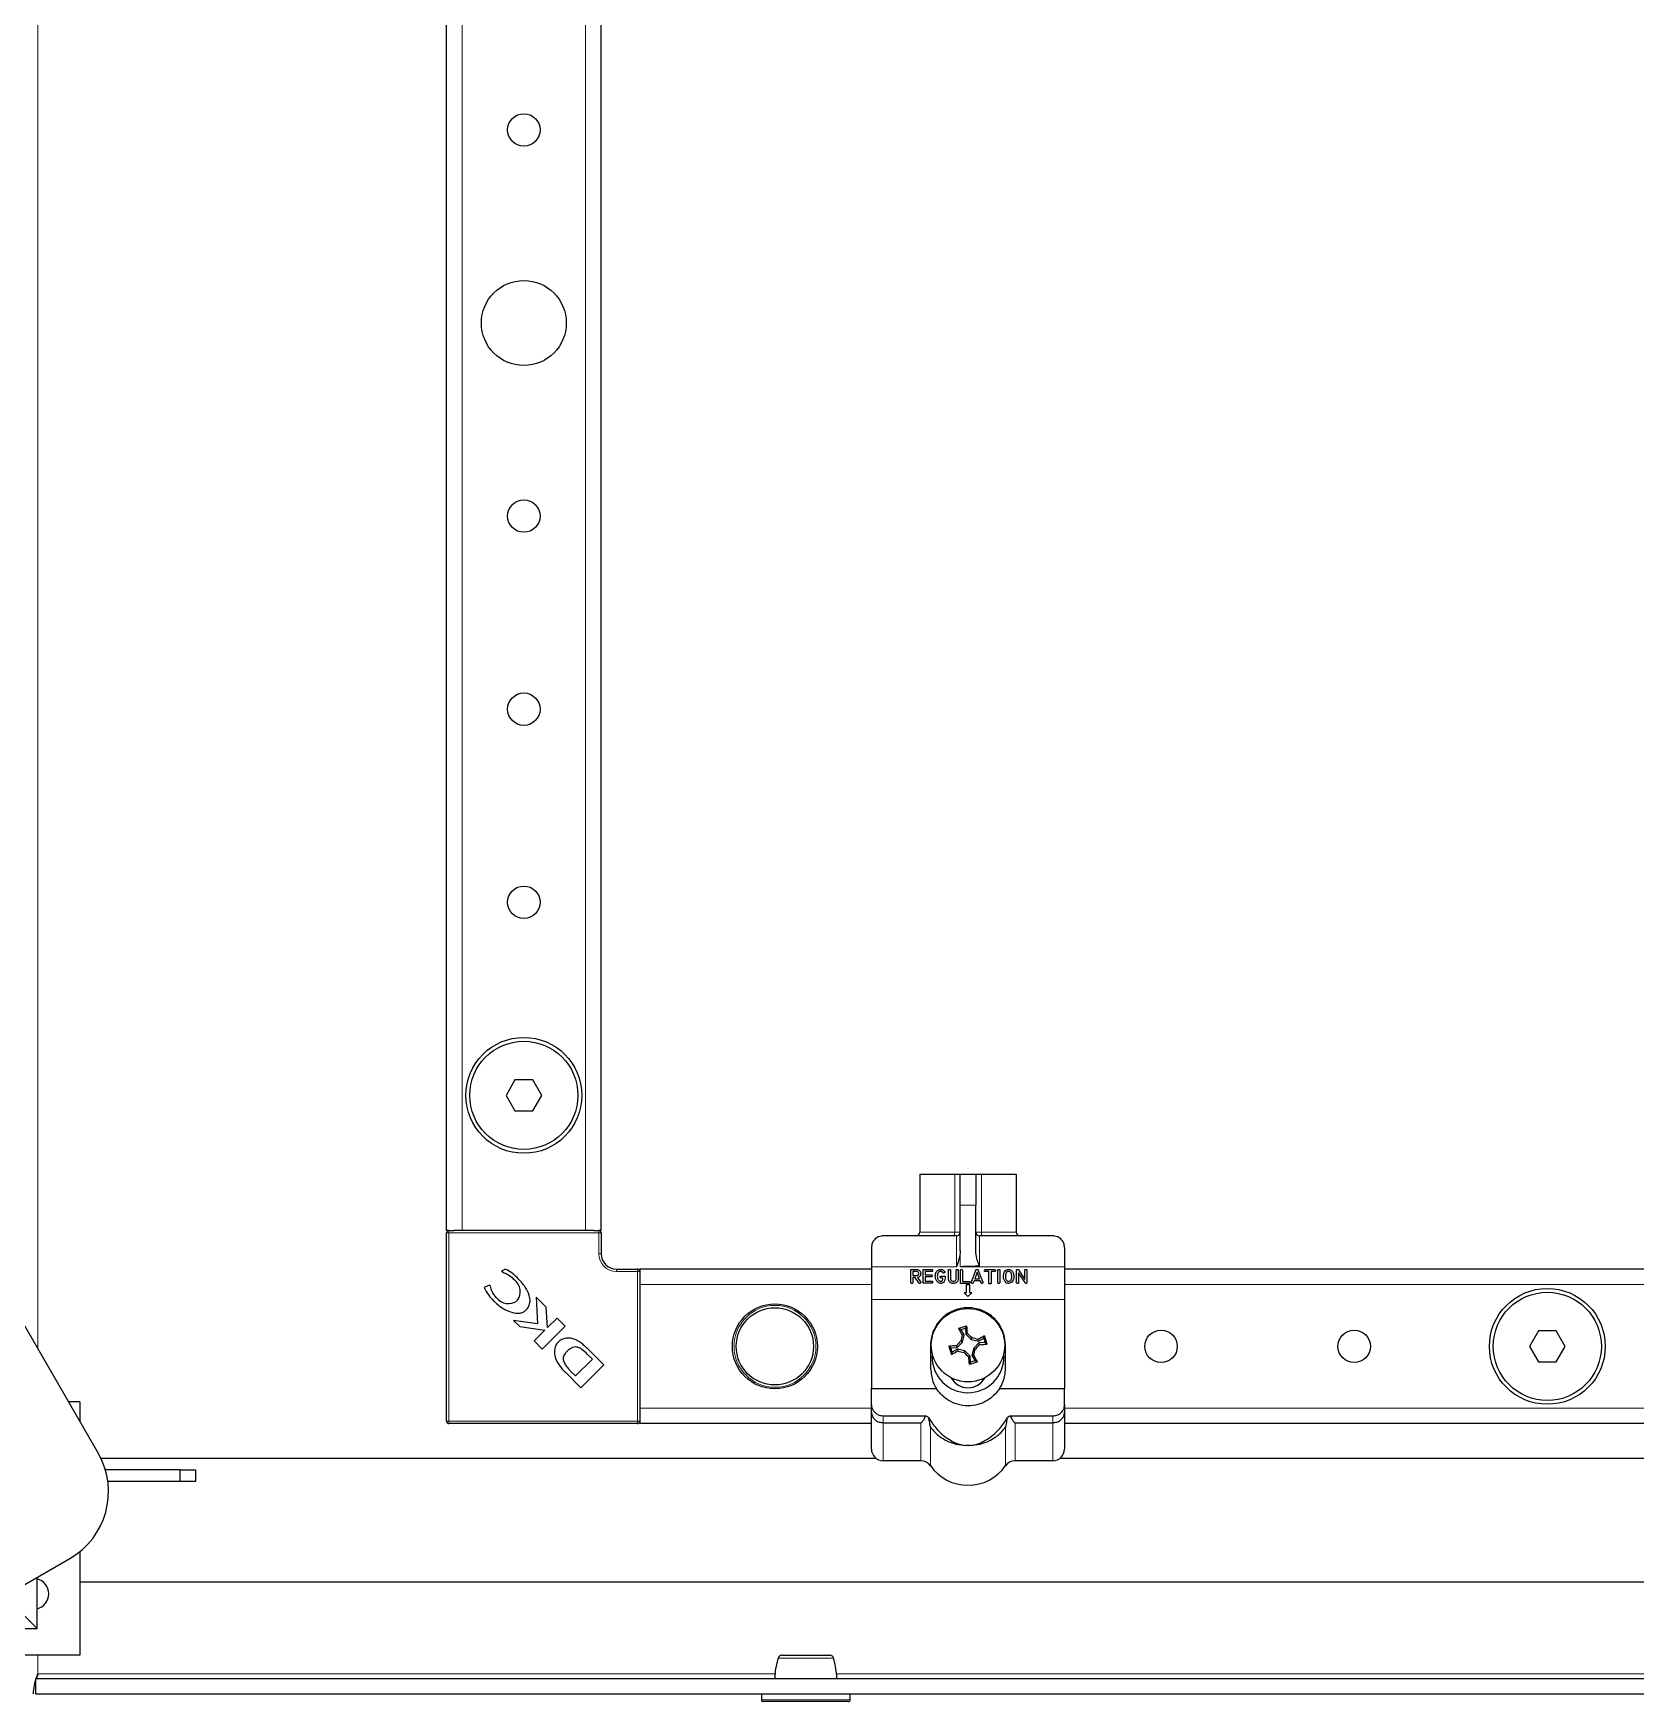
# Model space of a CAD drawing. Header units: millimetres. Extents: x -1085 to 3058, y -2404 to 1219.
# Drawn here: x -340.1 to -132.7, y -1553.3 to -1337.3 of the extents above; entities that cross this region are included whole.
import ezdxf

# ---------------------------------------------------------------- set-up
doc = ezdxf.new("R2010")
doc.units = ezdxf.units.MM

msp = doc.modelspace()

# ---------------------------------------------------------------- linework, layer by layer
at = {"color": 8, "linetype": 'Continuous', "lineweight": 18}
for p, q in [((-339.49, -1507.64), (-339.49, 558.01)), ((-284.59, -1492.32), (-284.59, 542.68)), ((-268.59, -1492.32), (-268.59, 542.68)), ((-220.81, -1492.52), (-220.81, -1485.02)), ((-217.36, -1485.02), (-217.36, -1492.52)), ((-218.09, -1489.02), (-220.09, -1489.02)), ((-286.29, -1492.32), (-286.29, -1492.62)), ((-266.89, -1492.32), (-266.89, -1492.62)), ((-225.34, -1492.52), (-220.81, -1492.52)), ((-220.81, -1492.52), (-220.09, -1492.52)), ((-218.09, -1492.52), (-217.36, -1492.52)), ((-217.36, -1492.52), (-212.84, -1492.52)), ((-286.59, -1492.62), (-286.29, -1492.62)), ((-286.29, -1492.62), (-286.29, -1517.02)), ((-266.89, -1492.62), (-286.29, -1492.62)), ((-266.89, -1495.32), (-266.89, -1492.62)), ((-266.89, -1492.62), (-266.59, -1492.62)), ((-220.59, -1497.02), (-220.59, -1493.02)), ((-217.59, -1493.02), (-217.59, -1496.95)), ((-266.59, -1495.32), (-266.89, -1495.32)), ((-220.09, -1497.02), (-220.09, -1494.96)), ((-264.59, -1497.32), (-264.59, -1497.62)), ((-261.89, -1497.62), (-264.59, -1497.62)), ((-261.89, -1497.32), (-261.89, -1497.62)), ((-261.89, -1517.02), (-261.89, -1497.62)), ((-261.89, -1497.62), (-261.59, -1497.62)), ((-220.59, -1497.02), (-231.59, -1497.02)), ((-206.59, -1497.02), (-220.09, -1497.02)), ((-231.59, -1499.32), (-261.59, -1499.32)), ((-26.59, -1499.32), (-206.59, -1499.32)), ((-206.59, -1501.27), (-231.59, -1501.27)), ((-231.59, -1515.32), (-261.59, -1515.32)), ((-230.09, -1516.31), (-230.09, -1517.2)), ((-208.09, -1517.2), (-208.09, -1516.31)), ((-26.59, -1515.32), (-206.59, -1515.32)), ((-286.29, -1517.02), (-286.59, -1517.02)), ((-286.29, -1517.02), (-261.89, -1517.02)), ((-286.29, -1517.02), (-286.29, -1517.32)), ((-261.89, -1517.02), (-261.89, -1517.32)), ((-261.89, -1517.02), (-261.59, -1517.02)), ((-230.09, -1517.2), (-230.09, -1522.12)), ((-225.18, -1522.12), (-225.18, -1517.2)), ((-223.94, -1517.8), (-223.94, -1522.77)), ((-214.23, -1522.77), (-214.23, -1517.8)), ((-213, -1517.2), (-213, -1522.12)), ((-208.09, -1522.12), (-208.09, -1517.2)), ((-339.49, -1549.72), (-339.49, -1547.32)), ((-244.06, -1549.72), (-339.49, -1549.72)), ((-53.06, -1549.72), (-236.11, -1549.72)), ((-245.84, -1553.07), (-243.23, -1553.07)), ((-243.23, -1553.07), (-234.34, -1553.07))]:
    msp.add_line(p, q, dxfattribs=at)
at = {"color": 7, "linetype": 'Continuous', "lineweight": 25}
for p, q in [((-286.59, -1492.32), (-286.59, 542.68)), ((-266.59, -1492.32), (-266.59, 542.68)), ((-277.74, -1472.82), (-278.89, -1474.82)), ((-275.43, -1472.82), (-277.74, -1472.82)), ((-274.28, -1474.82), (-275.43, -1472.82)), ((-278.89, -1474.82), (-277.74, -1476.82)), ((-275.43, -1476.82), (-274.28, -1474.82)), ((-277.74, -1476.82), (-275.43, -1476.82)), ((-225.34, -1485.02), (-225.34, -1492.52)), ((-225.34, -1485.02), (-220.81, -1485.02)), ((-220.81, -1485.02), (-220.09, -1485.02)), ((-220.09, -1485.02), (-218.09, -1485.02)), ((-220.09, -1489.02), (-220.09, -1485.02)), ((-218.09, -1485.02), (-218.09, -1489.02)), ((-218.09, -1485.02), (-217.36, -1485.02)), ((-217.36, -1485.02), (-212.84, -1485.02)), ((-212.84, -1485.02), (-212.84, -1492.52)), ((-331.62, -1521.26), (-349.46, -1490.37)), ((-220.09, -1494.96), (-220.09, -1489.02)), ((-218.09, -1494.96), (-218.09, -1489.02)), ((-286.29, -1492.32), (-286.59, -1492.32)), ((-286.29, -1492.32), (-285.64, -1492.32)), ((-284.59, -1492.32), (-285.64, -1492.32)), ((-268.59, -1492.32), (-284.59, -1492.32)), ((-267.53, -1492.32), (-268.59, -1492.32)), ((-267.53, -1492.32), (-266.89, -1492.32)), ((-266.59, -1492.32), (-266.89, -1492.32)), ((-286.59, -1517.02), (-286.59, -1492.62)), ((-266.59, -1492.62), (-266.59, -1495.32)), ((-231.59, -1494.52), (-231.59, -1497.02)), ((-220.59, -1493.02), (-230.09, -1493.02)), ((-208.09, -1493.02), (-217.59, -1493.02)), ((-206.59, -1494.52), (-206.59, -1497.02)), ((-278.96, -1497.32), (-279.47, -1497.57)), ((-279.47, -1497.57), (-279.36, -1497.68)), ((-264.59, -1497.32), (-261.89, -1497.32)), ((-231.59, -1497.32), (-261.59, -1497.32)), ((-261.59, -1497.32), (-261.59, -1497.62)), ((-261.59, -1497.62), (-261.59, -1498.26)), ((-261.59, -1498.26), (-261.59, -1499.32)), ((-231.59, -1497.02), (-231.59, -1501.27)), ((-226.49, -1497.37), (-225.74, -1497.37)), ((-226.49, -1499.03), (-226.49, -1497.37)), ((-225.73, -1497.63), (-226.23, -1497.63)), ((-226.23, -1497.63), (-226.23, -1498.14)), ((-226.23, -1498.14), (-225.64, -1498.14)), ((-225.94, -1498.4), (-226.23, -1498.4)), ((-226.23, -1498.4), (-226.23, -1499.03)), ((-225.45, -1499.11), (-225.94, -1498.4)), ((-225.63, -1498.4), (-225.23, -1498.97)), ((-224.89, -1499.14), (-224.89, -1497.37)), ((-224.89, -1497.37), (-223.82, -1497.37)), ((-223.82, -1497.63), (-224.62, -1497.63)), ((-224.62, -1497.63), (-224.62, -1498.04)), ((-224.62, -1498.04), (-223.88, -1498.04)), ((-223.88, -1498.31), (-224.62, -1498.31)), ((-224.62, -1498.31), (-224.62, -1498.88)), ((-224.62, -1498.88), (-223.82, -1498.88)), ((-222.55, -1498.21), (-222.06, -1498.21)), ((-222.35, -1498.47), (-222.55, -1498.47)), ((-222.06, -1498.21), (-222.06, -1498.51)), ((-221.63, -1498.56), (-221.63, -1497.48)), ((-221.36, -1497.48), (-221.36, -1498.56)), ((-220.62, -1498.54), (-220.62, -1497.48)), ((-220.36, -1497.48), (-220.36, -1498.54)), ((-220.07, -1499.17), (-220.07, -1497.51)), ((-219.8, -1497.51), (-219.8, -1498.9)), ((-219.8, -1498.9), (-219.01, -1498.9)), ((-218.65, -1498.99), (-218.07, -1497.46)), ((-218.31, -1498.83), (-218.4, -1499.08)), ((-217.5, -1498.83), (-218.31, -1498.83)), ((-217.91, -1497.7), (-218.22, -1498.57)), ((-218.22, -1498.57), (-217.59, -1498.57)), ((-217.59, -1498.57), (-217.91, -1497.7)), ((-217.75, -1497.48), (-217.16, -1498.99)), ((-217.4, -1499.07), (-217.5, -1498.83)), ((-216.82, -1497.37), (-215.7, -1497.37)), ((-216.4, -1497.63), (-216.82, -1497.63)), ((-216.4, -1499.1), (-216.4, -1497.63)), ((-215.7, -1497.63), (-216.09, -1497.63)), ((-216.09, -1497.63), (-216.09, -1499.1)), ((-215.23, -1499.03), (-215.23, -1497.5)), ((-214.96, -1497.5), (-214.96, -1499.03)), ((-212.81, -1499.03), (-212.81, -1497.47)), ((-211.7, -1499.06), (-212.54, -1497.79)), ((-212.54, -1497.79), (-212.54, -1499.03)), ((-212.53, -1497.43), (-211.73, -1498.66)), ((-211.73, -1498.66), (-211.73, -1497.48)), ((-211.46, -1497.48), (-211.46, -1499.04)), ((-206.59, -1497.02), (-206.59, -1501.27)), ((-26.59, -1497.32), (-206.59, -1497.32)), ((-281.04, -1499.38), (-281.73, -1499.71)), ((-280.9, -1499.52), (-281.04, -1499.38)), ((-275, -1500.95), (-274.82, -1504.42)), ((-273.71, -1502.23), (-275, -1500.95)), ((-261.59, -1499.32), (-261.59, -1515.32)), ((-223.82, -1499.14), (-224.89, -1499.14)), ((-219, -1499.17), (-220.07, -1499.17)), ((-219.59, -1500.37), (-219.09, -1500.87)), ((-219.34, -1500.37), (-219.59, -1500.37)), ((-218.84, -1499.37), (-219.34, -1499.37)), ((-219.34, -1499.37), (-219.34, -1500.37)), ((-219.09, -1500.87), (-218.59, -1500.37)), ((-218.84, -1500.37), (-218.84, -1499.37)), ((-218.59, -1500.37), (-218.84, -1500.37)), ((-273.54, -1504.89), (-273.71, -1502.23)), ((-231.59, -1501.27), (-231.59, -1512.77)), ((-206.59, -1501.27), (-206.59, -1512.77)), ((-277.92, -1503.95), (-277.12, -1504.74)), ((-274.82, -1504.42), (-277.92, -1503.95)), ((-277.12, -1504.74), (-273.85, -1505.23)), ((-273.85, -1505.23), (-275.24, -1506.62)), ((-274.2, -1507.67), (-271.24, -1504.71)), ((-272.29, -1503.65), (-273.54, -1504.89)), ((-271.24, -1504.71), (-272.29, -1503.65)), ((-219.99, -1505.13), (-220.3, -1505.01)), ((-219.99, -1505.13), (-219.41, -1504.96)), ((-219.59, -1505.82), (-219.99, -1505.13)), ((-219.41, -1504.96), (-219.22, -1504.7)), ((-219.41, -1504.96), (-219.38, -1505.76)), ((-145.24, -1505.32), (-146.39, -1507.32)), ((-142.93, -1505.32), (-145.24, -1505.32)), ((-141.78, -1507.32), (-142.93, -1505.32)), ((-275.24, -1506.62), (-274.2, -1507.67)), ((-223.94, -1507.17), (-223.94, -1510.17)), ((-221.29, -1507.5), (-221.55, -1507.31)), ((-221.29, -1507.5), (-220.49, -1507.46)), ((-221.12, -1508.08), (-221.29, -1507.5)), ((-220.43, -1507.67), (-221.12, -1508.08)), ((-220.49, -1507.46), (-220.59, -1507.24)), ((-220.49, -1507.46), (-219.82, -1506.76)), ((-220.43, -1507.67), (-220.4, -1507.92)), ((-219.49, -1507.9), (-220.43, -1507.67)), ((-219.82, -1506.76), (-220.03, -1506.65)), ((-219.59, -1505.82), (-219.83, -1505.86)), ((-219.82, -1506.76), (-219.59, -1505.82)), ((-219.38, -1505.76), (-219.16, -1505.66)), ((-219.38, -1505.76), (-218.68, -1506.43)), ((-218.68, -1506.43), (-218.57, -1506.22)), ((-218.68, -1506.43), (-217.74, -1506.66)), ((-218.35, -1507.57), (-218.58, -1508.51)), ((-217.68, -1506.87), (-218.35, -1507.57)), ((-218.35, -1507.57), (-218.14, -1507.69)), ((-217.74, -1506.66), (-217.77, -1506.42)), ((-217.74, -1506.66), (-217.05, -1506.26)), ((-216.88, -1506.84), (-217.68, -1506.87)), ((-217.68, -1506.87), (-217.58, -1507.09)), ((-217.05, -1506.26), (-216.93, -1505.96)), ((-217.05, -1506.26), (-216.88, -1506.84)), ((-216.88, -1506.84), (-216.62, -1507.03)), ((-214.24, -1510.17), (-214.24, -1507.17)), ((-146.39, -1507.32), (-145.24, -1509.32)), ((-142.93, -1509.32), (-141.78, -1507.32)), ((-269.89, -1511.15), (-267.71, -1508.97)), ((-269.19, -1512.67), (-266.23, -1509.71)), ((-267.71, -1508.97), (-268.39, -1508.31)), ((-268.12, -1507.82), (-268.14, -1507.8)), ((-266.23, -1509.71), (-268.12, -1507.82)), ((-223.74, -1508.67), (-223.94, -1508.67)), ((-221.12, -1508.08), (-221.24, -1508.38)), ((-219.49, -1507.9), (-219.61, -1508.12)), ((-218.79, -1508.58), (-219.49, -1507.9)), ((-218.79, -1508.58), (-219.01, -1508.68)), ((-218.76, -1509.37), (-218.95, -1509.64)), ((-218.76, -1509.37), (-218.79, -1508.58)), ((-218.18, -1509.2), (-218.76, -1509.37)), ((-218.58, -1508.51), (-218.34, -1508.48)), ((-218.58, -1508.51), (-218.18, -1509.2)), ((-218.18, -1509.2), (-217.87, -1509.32)), ((-214.24, -1508.67), (-214.44, -1508.67)), ((-145.24, -1509.32), (-142.93, -1509.32)), ((-271.18, -1510.68), (-269.19, -1512.67)), ((-270.64, -1510.43), (-269.89, -1511.15)), ((-231.59, -1514.91), (-231.59, -1512.77)), ((-231.59, -1512.77), (-223.18, -1512.77)), ((-214.99, -1512.77), (-206.59, -1512.77)), ((-206.59, -1514.91), (-206.59, -1512.77)), ((-334.09, -1514.52), (-335.52, -1514.52)), ((-334.09, -1514.52), (-334.09, -1517)), ((-261.59, -1515.32), (-261.59, -1516.37)), ((-231.59, -1515.82), (-231.59, -1514.91)), ((-231.59, -1520.62), (-231.59, -1515.82)), ((-230.09, -1516.31), (-224.57, -1516.31)), ((-213.6, -1516.31), (-208.09, -1516.31)), ((-206.59, -1514.91), (-206.59, -1515.82)), ((-206.59, -1515.82), (-206.59, -1520.62)), ((-261.89, -1517.32), (-286.29, -1517.32)), ((-261.59, -1516.37), (-261.59, -1517.02)), ((-261.59, -1517.02), (-261.59, -1517.32)), ((-231.59, -1517.32), (-261.59, -1517.32)), ((-230.09, -1517.2), (-225.18, -1517.2)), ((-213, -1517.2), (-208.09, -1517.2)), ((-26.59, -1517.32), (-206.59, -1517.32)), ((-230.99, -1521.82), (-331.34, -1521.82)), ((-225.18, -1522.12), (-230.09, -1522.12)), ((-208.09, -1522.12), (-213, -1522.12)), ((-1.09, -1521.82), (-207.19, -1521.82)), ((-321.09, -1523.32), (-330.76, -1523.32)), ((-321.09, -1524.82), (-330.45, -1524.82)), ((-321.09, -1524.82), (-321.09, -1523.32)), ((-321.09, -1523.32), (-319.09, -1523.32)), ((-319.09, -1524.82), (-321.09, -1524.82)), ((-319.09, -1523.32), (-319.09, -1524.82)), ((-342.31, -1538.79), (-335.36, -1534.78)), ((-334.09, -1533.9), (-334.09, -1547.32)), ((-339.59, -1537.42), (-339.59, -1537.22)), ((-339.59, -1541.29), (-339.59, -1537.42)), ((-334.09, -1537.82), (-1.09, -1537.82)), ((-342.08, -1541.36), (-339.59, -1543.86)), ((-339.59, -1543.86), (-339.59, -1541.29)), ((-348.59, -1543.86), (-339.59, -1543.86)), ((-334.09, -1547.32), (-354.09, -1547.32)), ((-339.79, -1550.32), (-339.79, -1552.32)), ((-339.79, -1550.32), (50.61, -1550.32)), ((-339.7, -1550.32), (-339.49, -1549.72)), ((-339.79, -1552.32), (50.61, -1552.32)), ((-245.84, -1552.32), (-245.84, -1553.07)), ((-234.34, -1553.07), (-234.34, -1552.32)), ((-243.09, -1553.32), (-245.59, -1553.32)), ((-234.59, -1553.32), (-243.09, -1553.32))]:
    msp.add_line(p, q, dxfattribs=at)
at = {"color": 8, "linetype": 'Continuous', "lineweight": 18, "flags": 128}
for points in [[(-220.81, -1492.52), (-220.81, -1492.62), (-220.82, -1492.71), (-220.83, -1492.8), (-220.85, -1492.87), (-220.87, -1492.93), (-220.89, -1492.98), (-220.92, -1493.01), (-220.95, -1493.02)], [(-217.22, -1493.02), (-217.25, -1493.01), (-217.28, -1492.98), (-217.3, -1492.93), (-217.32, -1492.87), (-217.34, -1492.8), (-217.35, -1492.71), (-217.36, -1492.62), (-217.36, -1492.52)]]:
    msp.add_lwpolyline(points, dxfattribs=at)
at = {"color": 7, "linetype": 'Continuous', "lineweight": 25}
for centre, radius in [((-276.59, -1349.82), 2.1), ((-276.59, -1374.82), 5.5), ((-276.59, -1399.82), 2.1), ((-276.59, -1424.82), 2.1), ((-276.59, -1449.82), 2.1), ((-276.59, -1474.82), 7.5), ((-276.59, -1474.82), 7), ((-144.09, -1507.32), 7.5), ((-144.09, -1507.32), 7), ((-244.09, -1507.32), 5.5), ((-244.09, -1507.32), 5), ((-219.09, -1507.17), 4.75), ((-194.09, -1507.32), 2.1), ((-169.09, -1507.32), 2.1)]:
    msp.add_circle(centre, radius, dxfattribs=at)
at = {"color": 8, "linetype": 'Continuous', "lineweight": 18}
msp.add_circle((-244.08, -1507.32), 5.3, dxfattribs=at)
at = {"color": 7, "linetype": 'Continuous', "lineweight": 25}
for centre, radius, start, end in [((-286.29, -1492.62), 0.3, 90, 180), ((-266.89, -1492.62), 0.3, 0, 90), ((-225.84, -1492.52), 0.5, 270, 0), ((-220.59, -1492.52), 0.5, 270, 0), ((-217.59, -1492.52), 0.5, 180, 270), ((-212.34, -1492.52), 0.5, 180, 270), ((-264.59, -1495.32), 2, 180, 270), ((-278.99, -1500.24), 1.94, 323.3097, 52.3464), ((-261.89, -1497.62), 0.3, 0, 90), ((-278.59, -1499.81), 1.97, 218.454, 305.887), ((-198.79, -1576.73), 74.88, 105.834, 106.6907), ((-159.53, -1472.23), 69.05, 208.3479, 209.1477), ((-288.09, -1509.73), 69.05, 3.3769, 4.1768), ((-216.53, -1576.17), 69.05, 93.3769, 94.1768), ((-149.52, -1486.88), 74.88, 195.834, 196.6907), ((-165.22, -1558.72), 75.61, 136.4711, 137.0889), ((-146.65, -1524.87), 75.61, 165.4358, 166.0536), ((-270.64, -1561.04), 75.61, 46.4711, 47.0889), ((-236.79, -1579.6), 75.61, 75.4358, 76.0536), ((-272.96, -1455.61), 75.61, 316.4711, 317.0889), ((-184.15, -1566.72), 69.05, 118.3479, 119.1477), ((-221.65, -1438.17), 69.05, 273.3769, 274.1768), ((-288.65, -1527.46), 74.88, 15.834, 16.6907), ((-267.98, -1507.02), 4.87, 200.3445, 228.7777), ((-219.09, -1508.67), 4.65, 180, 0), ((-254.03, -1447.61), 69.05, 298.3479, 299.1477), ((-201.38, -1434.74), 75.61, 255.4358, 256.0536), ((-167.53, -1453.3), 75.61, 226.4711, 227.0889), ((-150.09, -1504.61), 69.05, 183.3769, 184.1768), ((-239.38, -1437.6), 74.88, 285.834, 286.6907), ((-291.52, -1489.47), 75.61, 345.4358, 346.0536), ((-278.64, -1542.11), 69.05, 28.3479, 29.1477), ((-266.16, -1506.24), 6.12, 216.9888, 223.0744), ((-219.09, -1510.17), 2.5, 209.1764, 330.8236), ((-286.29, -1517.02), 0.3, 180, 270), ((-261.89, -1517.02), 0.3, 270, 0), ((-230.09, -1520.62), 1.5, 180, 270), ((-208.09, -1520.62), 1.5, 270, 0), ((-340.36, -1526.12), 10, 300, 29.0469), ((-225.18, -1523.62), 1.5, 34.5604, 90), ((-219.09, -1519.42), 5.89, 214.5604, 325.4396), ((-213, -1523.62), 1.5, 90, 145.4396), ((-340.09, -1539.36), 2, 284.4775, 75.5225), ((-243.2, -1547.82), 0.5, 89.9637, 164.834), ((-236.97, -1547.82), 0.5, 15.2465, 90.046), ((-245.59, -1553.07), 0.25, 180, 270), ((-234.59, -1553.07), 0.25, 270, 0)]:
    msp.add_arc(centre, radius, start, end, dxfattribs=at)
at = {"color": 8, "linetype": 'Continuous', "lineweight": 18}
msp.add_arc((-264.59, -1495.32), 2.3, 180, 270, dxfattribs=at)
at = {"color": 7, "linetype": 'Continuous', "lineweight": 25}
msp.add_ellipse((15209.09, -1497.02), major_axis=(15429.18, 0), ratio=0.000259, start_param=3.123591, end_param=3.141593, dxfattribs=at)
for points, knots in [([(-230.09, -1493.02), (-230.09, -1493.02), (-230.16, -1493.02), (-230.51, -1493.04), (-231.04, -1493.28), (-231.5, -1493.86), (-231.56, -1494.33), (-231.59, -1494.52)], [0, 0, 0, 0, 0.003231, 0.101221, 0.514725, 0.80586, 1, 1, 1, 1]), ([(-206.59, -1494.52), (-206.61, -1494.33), (-206.67, -1493.86), (-207.13, -1493.28), (-207.66, -1493.04), (-208.01, -1493.02), (-208.08, -1493.02), (-208.09, -1493.02)], [0, 0, 0, 0, 0.19414, 0.485275, 0.898779, 0.996769, 1, 1, 1, 1]), ([(-220.09, -1494.96), (-220.12, -1495.29), (-220.2, -1496), (-220.46, -1496.66), (-220.58, -1497.01), (-220.59, -1497.02)], [0, 0, 0, 0, 0.475461, 0.994056, 1, 1, 1, 1]), ([(-217.59, -1496.95), (-217.59, -1496.95), (-217.59, -1496.95), (-217.6, -1496.94), (-217.61, -1496.92), (-217.64, -1496.84), (-217.76, -1496.51), (-217.99, -1495.88), (-218.05, -1495.28), (-218.09, -1494.96)], [0, 0, 0, 0, 0.00167, 0.003889, 0.009531, 0.034361, 0.132751, 0.526214, 1, 1, 1, 1]), ([(-279.36, -1497.68), (-279.05, -1497.82), (-278.47, -1498.09), (-278.01, -1498.51), (-277.81, -1498.71)], [0, 0, 0, 0, 0.5476433, 1, 1, 1, 1]), ([(-277.45, -1498.42), (-277.71, -1498.18), (-278.18, -1497.75), (-278.73, -1497.45), (-278.96, -1497.32)], [0, 0, 0, 0, 0.577653, 1, 1, 1, 1]), ([(-276.33, -1502.65), (-276.19, -1502.49), (-275.91, -1502.15), (-275.74, -1501.46), (-275.87, -1500.58), (-276.44, -1499.51), (-277.08, -1498.82), (-277.45, -1498.42)], [0, 0, 0, 0, 0.130532, 0.266031, 0.423997, 0.666819, 1, 1, 1, 1]), ([(-226.37, -1499.17), (-226.39, -1499.17), (-226.43, -1499.16), (-226.47, -1499.13), (-226.49, -1499.08), (-226.49, -1499.05), (-226.49, -1499.03)], [0, 0, 0, 0, 0.280437, 0.558281, 0.778899, 1, 1, 1, 1]), ([(-226.23, -1499.03), (-226.23, -1499.05), (-226.23, -1499.1), (-226.27, -1499.15), (-226.32, -1499.17), (-226.36, -1499.17), (-226.37, -1499.17)], [0, 0, 0, 0, 0.280498, 0.558325, 0.778868, 1, 1, 1, 1]), ([(-225.74, -1497.37), (-225.66, -1497.38), (-225.52, -1497.39), (-225.41, -1497.47), (-225.36, -1497.51)], [0, 0, 0, 0, 0.559747, 1, 1, 1, 1]), ([(-225.54, -1497.7), (-225.58, -1497.68), (-225.63, -1497.64), (-225.7, -1497.64), (-225.73, -1497.63)], [0, 0, 0, 0, 0.5591356, 1, 1, 1, 1]), ([(-225.64, -1498.14), (-225.62, -1498.13), (-225.58, -1498.13), (-225.55, -1498.1), (-225.54, -1498.09)], [0, 0, 0, 0, 0.558174, 1, 1, 1, 1]), ([(-225.4, -1498.31), (-225.44, -1498.34), (-225.51, -1498.39), (-225.6, -1498.4), (-225.63, -1498.4)], [0, 0, 0, 0, 0.56031, 1, 1, 1, 1]), ([(-225.46, -1497.9), (-225.47, -1497.85), (-225.47, -1497.78), (-225.52, -1497.73), (-225.54, -1497.7)], [0, 0, 0, 0, 0.559692, 1, 1, 1, 1]), ([(-225.54, -1498.09), (-225.52, -1498.08), (-225.5, -1498.05), (-225.47, -1497.98), (-225.46, -1497.93), (-225.46, -1497.9)], [0, 0, 0, 0, 0.279917, 0.56006, 1, 1, 1, 1]), ([(-225.2, -1497.89), (-225.21, -1497.99), (-225.22, -1498.15), (-225.34, -1498.26), (-225.4, -1498.31)], [0, 0, 0, 0, 0.559457, 1, 1, 1, 1]), ([(-225.36, -1497.51), (-225.31, -1497.57), (-225.21, -1497.68), (-225.2, -1497.83), (-225.2, -1497.89)], [0, 0, 0, 0, 0.5589475, 1, 1, 1, 1]), ([(-225.2, -1499.04), (-225.2, -1499.06), (-225.21, -1499.1), (-225.25, -1499.14), (-225.3, -1499.17), (-225.33, -1499.17), (-225.35, -1499.17)], [0, 0, 0, 0, 0.278138, 0.558544, 0.779161, 1, 1, 1, 1]), ([(-225.23, -1498.97), (-225.22, -1498.98), (-225.2, -1499), (-225.2, -1499.03), (-225.2, -1499.04)], [0, 0, 0, 0, 0.561079, 1, 1, 1, 1]), ([(-223.88, -1498.04), (-223.85, -1498.04), (-223.81, -1498.04), (-223.75, -1498.07), (-223.73, -1498.12), (-223.72, -1498.16), (-223.72, -1498.17)], [0, 0, 0, 0, 0.2809452, 0.5598972, 0.7795247, 1, 1, 1, 1]), ([(-223.72, -1498.17), (-223.72, -1498.2), (-223.73, -1498.24), (-223.78, -1498.3), (-223.84, -1498.3), (-223.88, -1498.31)], [0, 0, 0, 0, 0.281099, 0.559768, 1, 1, 1, 1]), ([(-223.82, -1497.37), (-223.8, -1497.37), (-223.76, -1497.37), (-223.7, -1497.4), (-223.67, -1497.45), (-223.67, -1497.49), (-223.67, -1497.5)], [0, 0, 0, 0, 0.280872, 0.559701, 0.779382, 1, 1, 1, 1]), ([(-223.67, -1497.5), (-223.67, -1497.52), (-223.68, -1497.57), (-223.73, -1497.63), (-223.79, -1497.63), (-223.82, -1497.63)], [0, 0, 0, 0, 0.281053, 0.559663, 1, 1, 1, 1]), ([(-223.82, -1498.88), (-223.8, -1498.88), (-223.76, -1498.88), (-223.7, -1498.91), (-223.67, -1498.96), (-223.67, -1499), (-223.67, -1499.01)], [0, 0, 0, 0, 0.280912, 0.5597137, 0.7794989, 1, 1, 1, 1]), ([(-223.67, -1499.01), (-223.67, -1499.03), (-223.68, -1499.08), (-223.73, -1499.14), (-223.79, -1499.14), (-223.82, -1499.14)], [0, 0, 0, 0, 0.281214, 0.559901, 1, 1, 1, 1]), ([(-223.33, -1498.27), (-223.32, -1498.14), (-223.31, -1497.89), (-223.19, -1497.69), (-223.13, -1497.6)], [0, 0, 0, 0, 0.56034, 1, 1, 1, 1]), ([(-223.14, -1498.88), (-223.2, -1498.77), (-223.31, -1498.58), (-223.32, -1498.37), (-223.33, -1498.27)], [0, 0, 0, 0, 0.5593467, 1, 1, 1, 1]), ([(-222.61, -1499.17), (-222.67, -1499.16), (-222.79, -1499.15), (-222.98, -1499.06), (-223.08, -1498.95), (-223.14, -1498.88)], [0, 0, 0, 0, 0.280314, 0.560507, 1, 1, 1, 1]), ([(-223.13, -1497.6), (-223.06, -1497.52), (-222.92, -1497.37), (-222.73, -1497.35), (-222.64, -1497.35)], [0, 0, 0, 0, 0.5592171, 1, 1, 1, 1]), ([(-222.65, -1497.61), (-222.69, -1497.61), (-222.76, -1497.62), (-222.88, -1497.7), (-223.04, -1497.91), (-223.05, -1498.13), (-223.06, -1498.27)], [0, 0, 0, 0, 0.125332, 0.250695, 0.500738, 1, 1, 1, 1]), ([(-223.06, -1498.27), (-223.06, -1498.36), (-223.05, -1498.51), (-222.98, -1498.64), (-222.95, -1498.7)], [0, 0, 0, 0, 0.55998, 1, 1, 1, 1]), ([(-222.95, -1498.7), (-222.9, -1498.76), (-222.81, -1498.87), (-222.68, -1498.89), (-222.62, -1498.9)], [0, 0, 0, 0, 0.5608576, 1, 1, 1, 1]), ([(-222.68, -1498.34), (-222.68, -1498.32), (-222.68, -1498.28), (-222.65, -1498.23), (-222.6, -1498.21), (-222.57, -1498.21), (-222.55, -1498.21)], [0, 0, 0, 0, 0.280637, 0.55889, 0.779144, 1, 1, 1, 1]), ([(-222.55, -1498.47), (-222.57, -1498.47), (-222.61, -1498.47), (-222.66, -1498.44), (-222.68, -1498.39), (-222.68, -1498.36), (-222.68, -1498.34)], [0, 0, 0, 0, 0.280664, 0.558735, 0.779002, 1, 1, 1, 1]), ([(-222.46, -1497.66), (-222.49, -1497.64), (-222.55, -1497.61), (-222.62, -1497.61), (-222.65, -1497.61)], [0, 0, 0, 0, 0.558634, 1, 1, 1, 1]), ([(-222.64, -1497.35), (-222.57, -1497.35), (-222.45, -1497.35), (-222.34, -1497.41), (-222.29, -1497.44)], [0, 0, 0, 0, 0.560514, 1, 1, 1, 1]), ([(-222.62, -1498.9), (-222.59, -1498.9), (-222.53, -1498.9), (-222.43, -1498.85), (-222.4, -1498.78), (-222.38, -1498.74)], [0, 0, 0, 0, 0.281265, 0.561609, 1, 1, 1, 1]), ([(-222.36, -1497.77), (-222.37, -1497.75), (-222.4, -1497.71), (-222.44, -1497.67), (-222.46, -1497.66)], [0, 0, 0, 0, 0.560467, 1, 1, 1, 1]), ([(-222.38, -1498.74), (-222.37, -1498.69), (-222.35, -1498.6), (-222.35, -1498.51), (-222.35, -1498.47)], [0, 0, 0, 0, 0.559597, 1, 1, 1, 1]), ([(-222.25, -1497.83), (-222.27, -1497.83), (-222.32, -1497.82), (-222.34, -1497.79), (-222.36, -1497.77)], [0, 0, 0, 0, 0.558039, 1, 1, 1, 1]), ([(-222.29, -1497.44), (-222.26, -1497.47), (-222.19, -1497.52), (-222.14, -1497.59), (-222.12, -1497.62)], [0, 0, 0, 0, 0.559542, 1, 1, 1, 1]), ([(-222.06, -1498.51), (-222.06, -1498.62), (-222.08, -1498.82), (-222.21, -1498.98), (-222.27, -1499.04)], [0, 0, 0, 0, 0.560493, 1, 1, 1, 1]), ([(-222.09, -1497.71), (-222.1, -1497.73), (-222.11, -1497.77), (-222.15, -1497.81), (-222.2, -1497.83), (-222.23, -1497.83), (-222.25, -1497.83)], [0, 0, 0, 0, 0.277709, 0.558209, 0.77892, 1, 1, 1, 1]), ([(-222.12, -1497.62), (-222.11, -1497.64), (-222.1, -1497.66), (-222.09, -1497.69), (-222.09, -1497.71)], [0, 0, 0, 0, 0.560691, 1, 1, 1, 1]), ([(-221.63, -1497.48), (-221.63, -1497.46), (-221.62, -1497.42), (-221.6, -1497.37), (-221.55, -1497.35), (-221.52, -1497.35), (-221.51, -1497.35)], [0, 0, 0, 0, 0.280849, 0.55949, 0.779158, 1, 1, 1, 1]), ([(-221.41, -1499.03), (-221.48, -1498.96), (-221.61, -1498.82), (-221.62, -1498.64), (-221.63, -1498.56)], [0, 0, 0, 0, 0.558332, 1, 1, 1, 1]), ([(-221.51, -1497.35), (-221.49, -1497.35), (-221.44, -1497.35), (-221.39, -1497.38), (-221.37, -1497.43), (-221.36, -1497.46), (-221.36, -1497.48)], [0, 0, 0, 0, 0.28091, 0.559174, 0.779166, 1, 1, 1, 1]), ([(-220.97, -1499.17), (-221.06, -1499.17), (-221.22, -1499.16), (-221.35, -1499.07), (-221.41, -1499.03)], [0, 0, 0, 0, 0.55925, 1, 1, 1, 1]), ([(-221.36, -1498.56), (-221.36, -1498.62), (-221.35, -1498.72), (-221.28, -1498.8), (-221.24, -1498.83)], [0, 0, 0, 0, 0.560313, 1, 1, 1, 1]), ([(-221.24, -1498.83), (-221.2, -1498.85), (-221.12, -1498.9), (-221.03, -1498.9), (-220.99, -1498.9)], [0, 0, 0, 0, 0.559441, 1, 1, 1, 1]), ([(-220.99, -1498.9), (-220.93, -1498.9), (-220.83, -1498.89), (-220.69, -1498.8), (-220.63, -1498.67), (-220.62, -1498.59), (-220.62, -1498.54)], [0, 0, 0, 0, 0.280935, 0.559487, 0.779245, 1, 1, 1, 1]), ([(-220.36, -1498.54), (-220.36, -1498.64), (-220.37, -1498.82), (-220.53, -1499.04), (-220.75, -1499.14), (-220.9, -1499.16), (-220.97, -1499.17)], [0, 0, 0, 0, 0.280416, 0.558636, 0.778958, 1, 1, 1, 1]), ([(-220.62, -1497.48), (-220.62, -1497.46), (-220.62, -1497.42), (-220.59, -1497.37), (-220.54, -1497.35), (-220.51, -1497.35), (-220.5, -1497.35)], [0, 0, 0, 0, 0.2809, 0.559498, 0.779148, 1, 1, 1, 1]), ([(-220.5, -1497.35), (-220.48, -1497.35), (-220.44, -1497.35), (-220.38, -1497.38), (-220.36, -1497.43), (-220.36, -1497.46), (-220.36, -1497.48)], [0, 0, 0, 0, 0.280888, 0.559023, 0.779155, 1, 1, 1, 1]), ([(-220.07, -1497.51), (-220.07, -1497.49), (-220.07, -1497.45), (-220.04, -1497.4), (-219.99, -1497.37), (-219.96, -1497.37), (-219.95, -1497.37)], [0, 0, 0, 0, 0.280912, 0.559405, 0.779108, 1, 1, 1, 1]), ([(-219.95, -1497.37), (-219.93, -1497.37), (-219.88, -1497.37), (-219.83, -1497.41), (-219.81, -1497.46), (-219.81, -1497.49), (-219.8, -1497.51)], [0, 0, 0, 0, 0.280813, 0.559099, 0.77917, 1, 1, 1, 1]), ([(-219.01, -1498.9), (-218.98, -1498.91), (-218.94, -1498.91), (-218.89, -1498.93), (-218.86, -1498.98), (-218.85, -1499.02), (-218.85, -1499.04)], [0, 0, 0, 0, 0.2808549, 0.5597179, 0.7795181, 1, 1, 1, 1]), ([(-218.85, -1499.04), (-218.85, -1499.06), (-218.86, -1499.1), (-218.91, -1499.16), (-218.97, -1499.17), (-219, -1499.17)], [0, 0, 0, 0, 0.2812663, 0.5600784, 1, 1, 1, 1]), ([(-218.65, -1499.04), (-218.65, -1499.03), (-218.65, -1499.02), (-218.65, -1499), (-218.65, -1498.99)], [0, 0, 0, 0, 0.559504, 1, 1, 1, 1]), ([(-218.07, -1497.46), (-218.06, -1497.44), (-218.05, -1497.4), (-218, -1497.36), (-217.95, -1497.35), (-217.92, -1497.35)], [0, 0, 0, 0, 0.281465, 0.561772, 1, 1, 1, 1]), ([(-217.92, -1497.35), (-217.9, -1497.35), (-217.86, -1497.35), (-217.79, -1497.39), (-217.76, -1497.44), (-217.75, -1497.48)], [0, 0, 0, 0, 0.2812256, 0.5615217, 1, 1, 1, 1]), ([(-217.16, -1498.99), (-217.15, -1499), (-217.15, -1499.02), (-217.14, -1499.04), (-217.14, -1499.04)], [0, 0, 0, 0, 0.560081, 1, 1, 1, 1]), ([(-216.95, -1497.5), (-216.95, -1497.48), (-216.95, -1497.44), (-216.91, -1497.39), (-216.86, -1497.37), (-216.83, -1497.37), (-216.82, -1497.37)], [0, 0, 0, 0, 0.280713, 0.558701, 0.779045, 1, 1, 1, 1]), ([(-216.82, -1497.63), (-216.84, -1497.63), (-216.88, -1497.63), (-216.93, -1497.6), (-216.95, -1497.55), (-216.95, -1497.52), (-216.95, -1497.5)], [0, 0, 0, 0, 0.28076, 0.558821, 0.778915, 1, 1, 1, 1]), ([(-215.7, -1497.37), (-215.68, -1497.37), (-215.63, -1497.37), (-215.57, -1497.4), (-215.54, -1497.45), (-215.54, -1497.48), (-215.54, -1497.5)], [0, 0, 0, 0, 0.280951, 0.559967, 0.779431, 1, 1, 1, 1]), ([(-215.54, -1497.5), (-215.54, -1497.52), (-215.54, -1497.57), (-215.6, -1497.63), (-215.66, -1497.63), (-215.7, -1497.63)], [0, 0, 0, 0, 0.281019, 0.559679, 1, 1, 1, 1]), ([(-215.23, -1497.5), (-215.23, -1497.48), (-215.22, -1497.44), (-215.2, -1497.4), (-215.15, -1497.37), (-215.12, -1497.37), (-215.11, -1497.37)], [0, 0, 0, 0, 0.280828, 0.5594169, 0.7793931, 1, 1, 1, 1]), ([(-215.11, -1499.17), (-215.13, -1499.17), (-215.16, -1499.16), (-215.21, -1499.13), (-215.22, -1499.08), (-215.23, -1499.05), (-215.23, -1499.03)], [0, 0, 0, 0, 0.280437, 0.558281, 0.778899, 1, 1, 1, 1]), ([(-215.11, -1497.37), (-215.09, -1497.37), (-215.04, -1497.37), (-214.99, -1497.4), (-214.97, -1497.45), (-214.96, -1497.49), (-214.96, -1497.5)], [0, 0, 0, 0, 0.2807653, 0.5591779, 0.7791749, 1, 1, 1, 1]), ([(-214.96, -1499.03), (-214.96, -1499.06), (-214.97, -1499.1), (-215.01, -1499.15), (-215.06, -1499.17), (-215.09, -1499.17), (-215.11, -1499.17)], [0, 0, 0, 0, 0.280518, 0.5583, 0.778735, 1, 1, 1, 1]), ([(-214.51, -1498.27), (-214.5, -1498.14), (-214.49, -1497.92), (-214.38, -1497.73), (-214.34, -1497.64)], [0, 0, 0, 0, 0.5599138, 1, 1, 1, 1]), ([(-214.33, -1498.89), (-214.39, -1498.78), (-214.49, -1498.58), (-214.5, -1498.36), (-214.51, -1498.27)], [0, 0, 0, 0, 0.559149, 1, 1, 1, 1]), ([(-214.34, -1497.64), (-214.27, -1497.55), (-214.15, -1497.39), (-213.95, -1497.36), (-213.86, -1497.35)], [0, 0, 0, 0, 0.560137, 1, 1, 1, 1]), ([(-213.83, -1499.17), (-213.89, -1499.16), (-214, -1499.16), (-214.18, -1499.07), (-214.27, -1498.95), (-214.33, -1498.89)], [0, 0, 0, 0, 0.280367, 0.560574, 1, 1, 1, 1]), ([(-214.15, -1497.81), (-214.18, -1497.9), (-214.24, -1498.04), (-214.24, -1498.2), (-214.24, -1498.27)], [0, 0, 0, 0, 0.559075, 1, 1, 1, 1]), ([(-214.24, -1498.27), (-214.24, -1498.35), (-214.23, -1498.51), (-214.17, -1498.65), (-214.14, -1498.71)], [0, 0, 0, 0, 0.560273, 1, 1, 1, 1]), ([(-213.86, -1497.61), (-213.89, -1497.61), (-213.96, -1497.62), (-214.07, -1497.69), (-214.12, -1497.77), (-214.15, -1497.81)], [0, 0, 0, 0, 0.279832, 0.559843, 1, 1, 1, 1]), ([(-214.14, -1498.71), (-214.09, -1498.77), (-214.02, -1498.88), (-213.89, -1498.9), (-213.83, -1498.9)], [0, 0, 0, 0, 0.560567, 1, 1, 1, 1]), ([(-213.86, -1497.35), (-213.8, -1497.35), (-213.68, -1497.36), (-213.48, -1497.45), (-213.39, -1497.57), (-213.33, -1497.64)], [0, 0, 0, 0, 0.280496, 0.560765, 1, 1, 1, 1]), ([(-213.52, -1497.81), (-213.57, -1497.75), (-213.66, -1497.64), (-213.8, -1497.62), (-213.86, -1497.61)], [0, 0, 0, 0, 0.559596, 1, 1, 1, 1]), ([(-213.83, -1498.9), (-213.79, -1498.9), (-213.72, -1498.9), (-213.6, -1498.83), (-213.54, -1498.76), (-213.51, -1498.71)], [0, 0, 0, 0, 0.280435, 0.560605, 1, 1, 1, 1]), ([(-213.32, -1498.89), (-213.39, -1498.98), (-213.53, -1499.14), (-213.74, -1499.16), (-213.83, -1499.17)], [0, 0, 0, 0, 0.559137, 1, 1, 1, 1]), ([(-213.4, -1498.27), (-213.41, -1498.18), (-213.42, -1498.02), (-213.49, -1497.88), (-213.52, -1497.81)], [0, 0, 0, 0, 0.560046, 1, 1, 1, 1]), ([(-213.51, -1498.71), (-213.47, -1498.63), (-213.41, -1498.49), (-213.41, -1498.33), (-213.4, -1498.27)], [0, 0, 0, 0, 0.559133, 1, 1, 1, 1]), ([(-213.33, -1497.64), (-213.27, -1497.75), (-213.16, -1497.95), (-213.15, -1498.17), (-213.14, -1498.27)], [0, 0, 0, 0, 0.559312, 1, 1, 1, 1]), ([(-213.14, -1498.27), (-213.15, -1498.39), (-213.16, -1498.61), (-213.27, -1498.8), (-213.32, -1498.89)], [0, 0, 0, 0, 0.559865, 1, 1, 1, 1]), ([(-212.81, -1497.47), (-212.8, -1497.45), (-212.8, -1497.42), (-212.77, -1497.37), (-212.73, -1497.35), (-212.7, -1497.35), (-212.69, -1497.35)], [0, 0, 0, 0, 0.280941, 0.5591137, 0.7790892, 1, 1, 1, 1]), ([(-212.69, -1499.17), (-212.7, -1499.17), (-212.74, -1499.16), (-212.8, -1499.12), (-212.8, -1499.06), (-212.81, -1499.03)], [0, 0, 0, 0, 0.281503, 0.560294, 1, 1, 1, 1]), ([(-212.69, -1497.35), (-212.67, -1497.35), (-212.64, -1497.35), (-212.58, -1497.37), (-212.55, -1497.41), (-212.53, -1497.43)], [0, 0, 0, 0, 0.280638, 0.560877, 1, 1, 1, 1]), ([(-212.54, -1499.03), (-212.54, -1499.05), (-212.55, -1499.09), (-212.58, -1499.15), (-212.64, -1499.17), (-212.67, -1499.17), (-212.69, -1499.17)], [0, 0, 0, 0, 0.2805689, 0.5584768, 0.7788696, 1, 1, 1, 1]), ([(-211.73, -1497.48), (-211.73, -1497.46), (-211.72, -1497.42), (-211.7, -1497.37), (-211.65, -1497.35), (-211.62, -1497.35), (-211.61, -1497.35)], [0, 0, 0, 0, 0.280888, 0.559482, 0.77927, 1, 1, 1, 1]), ([(-211.61, -1497.35), (-211.59, -1497.35), (-211.54, -1497.35), (-211.49, -1497.38), (-211.47, -1497.43), (-211.46, -1497.46), (-211.46, -1497.48)], [0, 0, 0, 0, 0.280836, 0.55925, 0.779182, 1, 1, 1, 1]), ([(-211.46, -1499.04), (-211.46, -1499.05), (-211.47, -1499.09), (-211.49, -1499.14), (-211.54, -1499.17), (-211.57, -1499.17), (-211.58, -1499.17)], [0, 0, 0, 0, 0.280953, 0.559391, 0.779073, 1, 1, 1, 1]), ([(-281.73, -1499.71), (-281.55, -1500.05), (-281.21, -1500.68), (-280.72, -1501.21), (-280.49, -1501.45)], [0, 0, 0, 0, 0.5368, 1, 1, 1, 1]), ([(-280.13, -1501.03), (-280.35, -1500.77), (-280.73, -1500.33), (-280.85, -1499.76), (-280.9, -1499.52)], [0, 0, 0, 0, 0.579608, 1, 1, 1, 1]), ([(-225.35, -1499.17), (-225.36, -1499.17), (-225.38, -1499.17), (-225.42, -1499.15), (-225.44, -1499.13), (-225.45, -1499.11)], [0, 0, 0, 0, 0.28022, 0.561305, 1, 1, 1, 1]), ([(-222.27, -1499.04), (-222.32, -1499.08), (-222.43, -1499.16), (-222.56, -1499.16), (-222.61, -1499.17)], [0, 0, 0, 0, 0.558998, 1, 1, 1, 1]), ([(-218.53, -1499.17), (-218.55, -1499.17), (-218.58, -1499.16), (-218.63, -1499.13), (-218.65, -1499.09), (-218.65, -1499.06), (-218.65, -1499.04)], [0, 0, 0, 0, 0.279579, 0.559194, 0.779582, 1, 1, 1, 1]), ([(-218.4, -1499.08), (-218.41, -1499.09), (-218.42, -1499.12), (-218.46, -1499.16), (-218.5, -1499.17), (-218.53, -1499.17)], [0, 0, 0, 0, 0.28077, 0.560807, 1, 1, 1, 1]), ([(-217.29, -1499.17), (-217.3, -1499.17), (-217.33, -1499.16), (-217.38, -1499.13), (-217.39, -1499.1), (-217.4, -1499.07)], [0, 0, 0, 0, 0.280695, 0.560335, 1, 1, 1, 1]), ([(-217.14, -1499.04), (-217.15, -1499.06), (-217.16, -1499.1), (-217.2, -1499.14), (-217.24, -1499.17), (-217.27, -1499.17), (-217.29, -1499.17)], [0, 0, 0, 0, 0.2785174, 0.5586134, 0.7793328, 1, 1, 1, 1]), ([(-216.26, -1499.24), (-216.28, -1499.24), (-216.32, -1499.24), (-216.37, -1499.2), (-216.4, -1499.15), (-216.4, -1499.12), (-216.4, -1499.1)], [0, 0, 0, 0, 0.2808221, 0.5590594, 0.7790938, 1, 1, 1, 1]), ([(-216.09, -1499.1), (-216.09, -1499.13), (-216.09, -1499.17), (-216.16, -1499.24), (-216.22, -1499.24), (-216.26, -1499.24)], [0, 0, 0, 0, 0.280801, 0.559621, 1, 1, 1, 1]), ([(-211.58, -1499.17), (-211.6, -1499.17), (-211.63, -1499.16), (-211.67, -1499.12), (-211.69, -1499.08), (-211.7, -1499.06)], [0, 0, 0, 0, 0.278585, 0.558866, 1, 1, 1, 1]), ([(-280.49, -1501.45), (-280.12, -1501.78), (-279.42, -1502.39), (-278.25, -1502.94), (-277.31, -1503.08), (-276.67, -1502.93), (-276.44, -1502.74), (-276.33, -1502.65)], [0, 0, 0, 0, 0.315674, 0.58952, 0.813199, 0.909026, 1, 1, 1, 1]), ([(-214.24, -1507.17), (-214.28, -1506.66), (-214.37, -1505.66), (-215.14, -1504.19), (-216.33, -1503.07), (-217.79, -1502.4), (-219.41, -1502.24), (-221.01, -1502.62), (-222.39, -1503.5), (-223.38, -1504.74), (-223.87, -1506.04), (-223.92, -1506.83), (-223.94, -1507.17)], [0, 0, 0, 0, 0.108524, 0.217459, 0.318088, 0.417791, 0.519828, 0.622975, 0.725929, 0.827131, 0.926323, 1, 1, 1, 1]), ([(-269.47, -1506.67), (-269.67, -1506.56), (-270.06, -1506.35), (-270.69, -1506.24), (-271.29, -1506.27), (-271.82, -1506.48), (-272.26, -1506.84), (-272.55, -1507.35), (-272.67, -1508.01), (-272.58, -1508.46), (-272.54, -1508.71)], [0, 0, 0, 0, 0.138091, 0.265455, 0.384013, 0.496103, 0.605759, 0.71979, 0.847662, 1, 1, 1, 1]), ([(-268.39, -1508.31), (-268.59, -1508.12), (-268.96, -1507.77), (-269.5, -1507.44), (-269.95, -1507.38), (-270.29, -1507.45), (-270.64, -1507.64), (-270.85, -1507.83), (-270.97, -1507.94)], [0, 0, 0, 0, 0.274676, 0.503042, 0.607381, 0.716579, 0.843412, 1, 1, 1, 1]), ([(-268.63, -1507.35), (-268.77, -1507.21), (-269.04, -1506.97), (-269.34, -1506.76), (-269.47, -1506.67)], [0, 0, 0, 0, 0.55183, 1, 1, 1, 1]), ([(-268.14, -1507.8), (-268.22, -1507.73), (-268.38, -1507.57), (-268.54, -1507.42), (-268.63, -1507.35)], [0, 0, 0, 0, 0.486421, 1, 1, 1, 1]), ([(-270.97, -1507.94), (-271.06, -1508.04), (-271.23, -1508.21), (-271.41, -1508.49), (-271.5, -1508.76), (-271.5, -1509.09), (-271.34, -1509.49), (-271.16, -1509.77), (-271.06, -1509.93)], [0, 0, 0, 0, 0.176808, 0.319231, 0.43938, 0.552395, 0.749205, 1, 1, 1, 1]), ([(-223.94, -1510.17), (-223.85, -1510.79), (-223.68, -1512.07), (-223.21, -1512.71), (-223.19, -1512.76), (-223.18, -1512.77)], [0, 0, 0, 0, 0.417668, 0.852903, 1, 1, 1, 1]), ([(-214.99, -1512.77), (-214.94, -1512.69), (-214.83, -1512.52), (-214.31, -1511.45), (-214.25, -1510.47), (-214.24, -1510.17)], [0, 0, 0, 0, 0.378823, 0.812228, 1, 1, 1, 1]), ([(-214.99, -1512.77), (-215.01, -1512.8), (-215.05, -1512.87), (-215.42, -1513.37), (-216.07, -1514.01), (-216.99, -1514.59), (-218.14, -1514.98), (-219.47, -1515.07), (-220.82, -1514.77), (-221.94, -1514.14), (-222.67, -1513.46), (-223.06, -1512.96), (-223.17, -1512.78), (-223.18, -1512.77), (-223.18, -1512.77)], [0, 0, 0, 0, 0.088505, 0.177138, 0.262858, 0.344694, 0.430485, 0.525193, 0.625645, 0.723911, 0.812494, 0.894483, 0.978997, 1, 1, 1, 1]), ([(-231.59, -1514.91), (-231.57, -1515.06), (-231.54, -1515.34), (-231.3, -1515.74), (-230.94, -1516.07), (-230.52, -1516.27), (-230.22, -1516.3), (-230.09, -1516.31)], [0, 0, 0, 0, 0.205683, 0.411346, 0.618649, 0.832339, 1, 1, 1, 1]), ([(-231.59, -1515.82), (-231.59, -1515.84), (-231.58, -1515.94), (-231.55, -1516.19), (-231.38, -1516.57), (-231.04, -1516.92), (-230.59, -1517.15), (-230.25, -1517.19), (-230.09, -1517.2)], [0, 0, 0, 0, 0.017854, 0.141405, 0.356083, 0.570731, 0.785365, 1, 1, 1, 1]), ([(-225.18, -1517.2), (-225.17, -1517.2), (-225.15, -1517.2), (-225.12, -1517.19), (-225.06, -1517.16), (-224.92, -1517.01), (-224.76, -1516.72), (-224.64, -1516.45), (-224.57, -1516.31)], [0, 0, 0, 0, 0.008383, 0.019125, 0.04457, 0.140638, 0.521171, 1, 1, 1, 1]), ([(-224.2, -1516.54), (-224.22, -1516.53), (-224.33, -1516.43), (-224.46, -1516.36), (-224.57, -1516.31)], [0, 0, 0, 0, 0.1619735, 1, 1, 1, 1]), ([(-213.6, -1516.31), (-213.71, -1516.36), (-213.84, -1516.43), (-213.95, -1516.52), (-213.97, -1516.54)], [0, 0, 0, 0, 0.789403, 1, 1, 1, 1]), ([(-213.6, -1516.31), (-213.58, -1516.37), (-213.51, -1516.51), (-213.42, -1516.7), (-213.32, -1516.87), (-213.25, -1516.99), (-213.2, -1517.06), (-213.15, -1517.11), (-213.12, -1517.15), (-213.08, -1517.17), (-213.06, -1517.19), (-213.03, -1517.2), (-213.01, -1517.2), (-213, -1517.2), (-213, -1517.2)], [0, 0, 0, 0, 0.193858, 0.459768, 0.637307, 0.756, 0.835565, 0.889145, 0.925488, 0.950425, 0.97632, 0.986721, 0.99531, 1, 1, 1, 1]), ([(-208.09, -1516.31), (-207.92, -1516.29), (-207.58, -1516.26), (-207.14, -1516.01), (-206.8, -1515.65), (-206.61, -1515.26), (-206.59, -1515.01), (-206.59, -1514.91)], [0, 0, 0, 0, 0.2129, 0.425707, 0.640613, 0.853382, 1, 1, 1, 1]), ([(-208.09, -1517.2), (-207.92, -1517.19), (-207.58, -1517.15), (-207.13, -1516.92), (-206.79, -1516.57), (-206.62, -1516.19), (-206.59, -1515.94), (-206.59, -1515.84), (-206.59, -1515.82)], [0, 0, 0, 0, 0.214635, 0.429269, 0.643917, 0.858595, 0.982146, 1, 1, 1, 1]), ([(-224.2, -1516.54), (-224.18, -1516.69), (-224.13, -1516.97), (-224.07, -1517.31), (-224.03, -1517.56), (-223.97, -1517.72), (-223.94, -1517.8)], [0, 0, 0, 0, 0.383006, 0.690448, 0.847653, 1, 1, 1, 1]), ([(-224.2, -1516.54), (-223.9, -1517), (-223.18, -1518.1), (-221.8, -1519.27), (-220.44, -1519.99), (-219.64, -1520.11), (-219.35, -1520.15)], [0, 0, 0, 0, 0.2553511, 0.6155159, 0.8621102, 1, 1, 1, 1]), ([(-223.94, -1517.8), (-223.75, -1518.03), (-223.24, -1518.65), (-222.13, -1519.45), (-220.73, -1520.01), (-219.78, -1520.11), (-219.35, -1520.15)], [0, 0, 0, 0, 0.169618, 0.470039, 0.762685, 1, 1, 1, 1]), ([(-218.83, -1520.15), (-218.61, -1520.13), (-217.89, -1520.03), (-216.53, -1519.39), (-215.06, -1518.2), (-214.29, -1517.03), (-213.97, -1516.54)], [0, 0, 0, 0, 0.101651, 0.345128, 0.729048, 1, 1, 1, 1]), ([(-218.83, -1520.15), (-218.4, -1520.11), (-217.44, -1520.01), (-216.04, -1519.45), (-214.93, -1518.65), (-214.42, -1518.03), (-214.23, -1517.8)], [0, 0, 0, 0, 0.237351, 0.529954, 0.830331, 1, 1, 1, 1]), ([(-214.23, -1517.8), (-214.23, -1517.8), (-214.23, -1517.79), (-214.22, -1517.78), (-214.2, -1517.75), (-214.17, -1517.65), (-214.1, -1517.33), (-214.04, -1516.95), (-213.99, -1516.63), (-213.97, -1516.54)], [0, 0, 0, 0, 0.003748, 0.008698, 0.018275, 0.054741, 0.199177, 0.774578, 1, 1, 1, 1]), ([(-218.83, -1520.15), (-218.92, -1520.16), (-219.1, -1520.17), (-219.27, -1520.16), (-219.35, -1520.15)], [0, 0, 0, 0, 0.558993, 1, 1, 1, 1]), ([(-243.67, -1547.67), (-243.86, -1548.41), (-244.09, -1549.27), (-244.1, -1550.19), (-244.11, -1550.32)], [0, 0, 0, 0, 0.8581504, 1, 1, 1, 1]), ([(-243.16, -1547.32), (-243.17, -1547.32), (-243.21, -1547.32), (-242.93, -1547.32), (-242.41, -1547.32), (-241.7, -1547.32), (-240.84, -1547.32), (-239.78, -1547.32), (-238.75, -1547.32), (-237.87, -1547.32), (-237.26, -1547.32), (-236.96, -1547.32), (-237, -1547.32), (-237.01, -1547.32)], [0, 0, 0, 0, 0.03384, 0.141254, 0.248698, 0.315774, 0.423314, 0.530846, 0.63821, 0.745706, 0.853372, 0.960917, 1, 1, 1, 1]), ([(-236.06, -1550.32), (-236.07, -1550.19), (-236.09, -1549.27), (-236.31, -1548.41), (-236.5, -1547.67)], [0, 0, 0, 0, 0.14185, 1, 1, 1, 1]), ([(-340.09, -1552.32), (-340.06, -1551.94), (-340.02, -1551.37), (-339.85, -1550.79), (-339.79, -1550.6)], [0, 0, 0, 0, 0.662931, 1, 1, 1, 1])]:
    msp.add_open_spline(points, degree=3, knots=knots, dxfattribs=at)
at = {"color": 8, "linetype": 'Continuous', "lineweight": 18}
msp.add_open_spline([(-236.54, -1547.69), (-236.52, -1547.69), (-236.48, -1547.69), (-236.82, -1547.69), (-237.53, -1547.69), (-238.55, -1547.69), (-239.73, -1547.69), (-240.96, -1547.69), (-241.95, -1547.69), (-242.78, -1547.69), (-243.38, -1547.69), (-243.7, -1547.69), (-243.65, -1547.69), (-243.64, -1547.69)], degree=3, knots=[0, 0, 0, 0, 0.0388907, 0.1463802, 0.2539733, 0.3613829, 0.4686814, 0.5761648, 0.6836647, 0.7507067, 0.858068, 0.965424, 1, 1, 1, 1], dxfattribs=at)
at = {"color": 7, "linetype": 'Continuous', "lineweight": 25}
msp.add_open_spline([(-339.49, -1549.72), (-339.51, -1549.8), (-339.56, -1549.95), (-339.64, -1550.15), (-339.71, -1550.29), (-339.76, -1550.31), (-339.79, -1550.32)], degree=3, dxfattribs=at)

doc.saveas('drawing.dxf')
